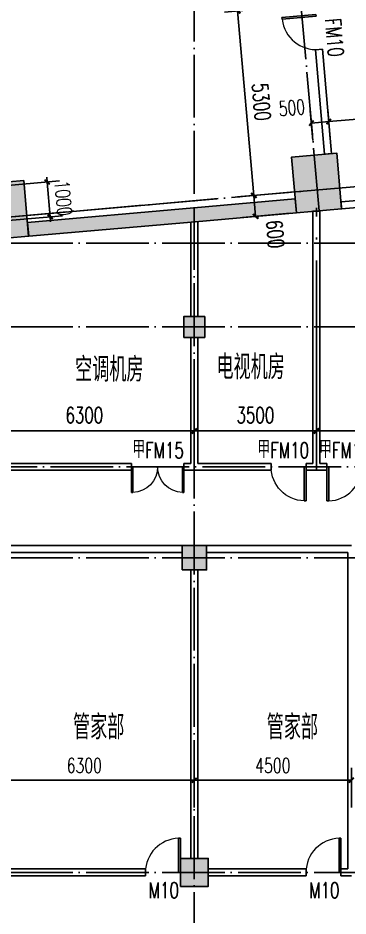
# Model space of a CAD drawing. Extents: x 246015 to 608740, y -108003 to 88400.
# Drawn here: x 374301 to 383759, y -3711 to 21979 of the extents above; entities that cross this region are included whole.
import ezdxf

# ---------------------------------------------------------------- set-up
doc = ezdxf.new("R2010")
doc.units = 0
doc.header["$LTSCALE"] = 3000
doc.header["$MEASUREMENT"] = 0
doc.header["$PDMODE"] = 1
doc.linetypes.add('DOTE', pattern=[2.42, 2, -0.2, 0.02, -0.2])
doc.layers.get('0').update_dxf_attribs({"linetype": 'CONTINUOUS'})
doc.layers.get('DEFPOINTS').update_dxf_attribs({"linetype": 'CONTINUOUS'})
for name, color, linetype in [('column', 9, 'CONTINUOUS'), ('dote', 1, 'DOTE'), ('PUB_DIM', 3, 'CONTINUOUS'), ('PUB_HATCH', 8, 'CONTINUOUS'), ('PUB_TEXT', 7, 'CONTINUOUS'), ('WALL', 9, 'CONTINUOUS'), ('WINDOW', 4, 'CONTINUOUS'), ('WINDOW_TEXT', 7, 'CONTINUOUS')]:
    doc.layers.add(name, color=color, linetype=linetype)
doc.styles.add('_TCH_WINDOW', font='SIMPLEX', dxfattribs={"bigfont": 'GBCBIG'})
doc.styles.add('DIM_FONT', font='simplex.shx', dxfattribs={"width": 0.7, "bigfont": 'hztxt.shx'})
doc.dimstyles.new('DIMN140', dxfattribs={"dimscale": 1.4, "dimtxt": 300, "dimasz": 100, "dimexe": 250, "dimexo": 300, "dimgap": 150, "dimtad": 1, "dimdec": 0, "dimzin": 0, "dimdsep": 46, "dimtxsty": 'DIM_FONT', "dimblk": 'ARCHTICK', "dimcen": 0.09, "dimclrt": 7, "dimazin": 2, "dimtfac": 1, "dimtdec": 0, "dimtix": 1, "dimtmove": 2, "dimatfit": 3, "dimfxl": 0, "dimtolj": 1, "dimtzin": 0, "dimarcsym": 0})
doc.dimstyles.new('DIMN150', dxfattribs={"dimscale": 1.5, "dimtxt": 300, "dimasz": 100, "dimexe": 250, "dimexo": 300, "dimgap": 150, "dimtad": 1, "dimdec": 0, "dimzin": 0, "dimdsep": 46, "dimtxsty": 'DIM_FONT', "dimblk": 'ARCHTICK', "dimcen": 0.09, "dimclrt": 7, "dimazin": 2, "dimtfac": 1, "dimtdec": 0, "dimtix": 1, "dimtmove": 2, "dimatfit": 3, "dimfxl": 0, "dimtolj": 1, "dimtzin": 0, "dimarcsym": 0})

# ---------------------------------------------------------------- blocks, each defined once
blk = doc.blocks.new('_FZH')
blk.add_lwpolyline([(-0.5, -0.5), (0.5, -0.5), (0.5, 0.5), (-0.5, 0.5)], close=True)
at = {"layer": 'PUB_HATCH'}
blk.add_solid([(-0.5, -0.5), (0.5, -0.5), (-0.5, 0.5), (0.5, 0.5)], dxfattribs=at)
blk = doc.blocks.new('1-1')
at = {"layer": 'dote', "ltscale": 0.3}
for p, q in [((59500, -600), (59500, 10850, 0)), ((-1773, 0, 0), (74978.6, 0, 0))]:
    blk.add_line(p, q, dxfattribs=at)
at = {"layer": 'dote', "linetype": 'DOTE'}
blk.add_lwpolyline([(0, 3499.8, 0.0400069), (43350.5, 0), (65050.5, 0)], format="xyb", dxfattribs=at)
at = {"layer": 'column', "xscale": 1300, "yscale": 1600, "zscale": 1600}
for p in [(50500, 200), (59500.1, 200)]:
    blk.add_blockref('_FZH', p, dxfattribs=at)
blk = doc.blocks.new('_ARCHTICK')
at = {"color": 0, "linetype": 'ByBlock', "const_width": 0.4}
blk.add_lwpolyline([(-0.5, -0.5), (0.5, 0.5)], dxfattribs=at)
blk = doc.blocks.new('*D87')
at = {"layer": 'DEFPOINTS', "color": 0}
for p in [(373183, 17115), (375226, 16290), (373270, 16119)]:
    blk.add_point(p, dxfattribs=at)
at = {"layer": 'PUB_DIM', "color": 0, "lineweight": -2}
for p, q in [((373601, 17151), (375488, 17316)), ((375139, 17286), (375127, 17425)), ((375139, 17286), (375226, 16290)), ((373689, 16155), (375575, 16320)), ((375226, 16290), (375238, 16150))]:
    blk.add_line(p, q, dxfattribs=at)
at = {"layer": 'PUB_DIM', "color": 0, "lineweight": -2, "xscale": 140, "yscale": 140, "zscale": 140}
for p, rotation in [((375139, 17286), 275.0000000015445), ((375226, 16290), 95.00000000154462)]:
    blk.add_blockref('_ARCHTICK', p, dxfattribs=dict(at, rotation=rotation))
at = {"layer": 'PUB_DIM', "color": 7, "insert": (375601, 16824), "char_height": 420, "attachment_point": 5, "rotation": 275, "style": 'DIM_FONT'}
blk.add_mtext('\\A1;1000', dxfattribs=at)
blk = doc.blocks.new('*D547')
at = {"layer": 'DEFPOINTS', "color": 0}
for p in [(383206, 19015), (382788, 18055), (383286, 18099)]:
    blk.add_point(p, dxfattribs=at)
at = {"layer": 'PUB_DIM', "color": 0, "lineweight": -2}
for p, q in [((382751, 18474), (382677, 19320)), ((383249, 18517), (383175, 19364)), ((382708, 18972), (383206, 19015))]:
    blk.add_line(p, q, dxfattribs=at)
at = {"layer": 'PUB_DIM', "color": 0, "lineweight": -2, "xscale": 140, "yscale": 140, "zscale": 140}
for p, rotation in [((382708, 18972), 185.0000000017513), ((383206, 19015), 5.000000001751309)]:
    blk.add_blockref('_ARCHTICK', p, dxfattribs=dict(at, rotation=rotation))
at = {"layer": 'PUB_DIM', "color": 7, "insert": (382149, 19408), "char_height": 420, "attachment_point": 5, "rotation": 5, "style": 'DIM_FONT'}
blk.add_mtext('\\A1;500', dxfattribs=at)
blk = doc.blocks.new('*D548')
at = {"layer": 'DEFPOINTS', "color": 0}
for p in [(387813, 19418), (387893, 18502), (383286, 18099)]:
    blk.add_point(p, dxfattribs=at)
at = {"layer": 'PUB_DIM', "color": 0, "lineweight": -2}
for p, q in [((387857, 18921), (387783, 19767)), ((383249, 18517), (383175, 19364)), ((383206, 19015), (387813, 19418))]:
    blk.add_line(p, q, dxfattribs=at)
at = {"layer": 'PUB_DIM', "color": 0, "lineweight": -2, "xscale": 140, "yscale": 140, "zscale": 140}
for p, rotation in [((387813, 19418), 5.000000001751513), ((383206, 19015), 185.0000000017515)]:
    blk.add_blockref('_ARCHTICK', p, dxfattribs=dict(at, rotation=rotation))
at = {"layer": 'PUB_DIM', "color": 7, "insert": (385473, 19635), "char_height": 420, "attachment_point": 5, "rotation": 5, "style": 'DIM_FONT'}
blk.add_mtext('\\A1;4625', dxfattribs=at)
blk = doc.blocks.new('*D551')
at = {"layer": 'DEFPOINTS', "color": 0}
for p in [(379354, 174), (373054, -1023), (379354, -1023)]:
    blk.add_point(p, dxfattribs=at)
at = {"layer": 'PUB_DIM', "color": 0, "lineweight": -2}
for p, q in [((373054, -603), (373054, 524)), ((379354, -603), (379354, 524)), ((373054, 174), (379354, 174))]:
    blk.add_line(p, q, dxfattribs=at)
at = {"layer": 'PUB_DIM', "color": 0, "lineweight": -2, "xscale": 140, "yscale": 140, "zscale": 140, "rotation": 180}
blk.add_blockref('_ARCHTICK', (373054, 174), dxfattribs=at)
at = {"layer": 'PUB_DIM', "color": 0, "lineweight": -2, "xscale": 140, "yscale": 140, "zscale": 140}
blk.add_blockref('_ARCHTICK', (379354, 174), dxfattribs=at)
at = {"layer": 'PUB_DIM', "color": 7, "insert": (376204, 594), "char_height": 420, "attachment_point": 5, "style": 'DIM_FONT'}
blk.add_mtext('\\A1;6300', dxfattribs=at)
blk = doc.blocks.new('*D552')
at = {"layer": 'DEFPOINTS', "color": 0}
for p in [(383854, 174), (379354, -1023), (383854, -1023)]:
    blk.add_point(p, dxfattribs=at)
at = {"layer": 'PUB_DIM', "color": 0, "lineweight": -2}
for p, q in [((379354, -603), (379354, 524)), ((383854, -603), (383854, 524)), ((379354, 174), (383854, 174))]:
    blk.add_line(p, q, dxfattribs=at)
at = {"layer": 'PUB_DIM', "color": 0, "lineweight": -2, "xscale": 140, "yscale": 140, "zscale": 140, "rotation": 180}
blk.add_blockref('_ARCHTICK', (379354, 174), dxfattribs=at)
at = {"layer": 'PUB_DIM', "color": 0, "lineweight": -2, "xscale": 140, "yscale": 140, "zscale": 140}
blk.add_blockref('_ARCHTICK', (383854, 174), dxfattribs=at)
at = {"layer": 'PUB_DIM', "color": 7, "insert": (381604, 594), "char_height": 420, "attachment_point": 5, "style": 'DIM_FONT'}
blk.add_mtext('\\A1;4500', dxfattribs=at)
blk = doc.blocks.new('*D894')
at = {"layer": 'DEFPOINTS', "color": 0}
for p in [(379354, 10166), (373054, 9139), (379354, 9139)]:
    blk.add_point(p, dxfattribs=at)
at = {"layer": 'PUB_DIM', "color": 0, "lineweight": -2}
for p, q in [((373054, 9589), (373054, 10541)), ((379354, 9589), (379354, 10541)), ((373054, 10166), (379354, 10166))]:
    blk.add_line(p, q, dxfattribs=at)
at = {"layer": 'PUB_DIM', "color": 0, "lineweight": -2, "xscale": 150, "yscale": 150, "zscale": 150, "rotation": 180}
blk.add_blockref('_ARCHTICK', (373054, 10166), dxfattribs=at)
at = {"layer": 'PUB_DIM', "color": 0, "lineweight": -2, "xscale": 150, "yscale": 150, "zscale": 150}
blk.add_blockref('_ARCHTICK', (379354, 10166), dxfattribs=at)
at = {"layer": 'PUB_DIM', "color": 7, "insert": (376204, 10616), "char_height": 450, "attachment_point": 5, "style": 'DIM_FONT'}
blk.add_mtext('\\A1;6300', dxfattribs=at)
blk = doc.blocks.new('*D895')
at = {"layer": 'DEFPOINTS', "color": 0}
for p in [(382854, 10166), (379354, 9139), (382854, 9139)]:
    blk.add_point(p, dxfattribs=at)
at = {"layer": 'PUB_DIM', "color": 0, "lineweight": -2}
for p, q in [((379354, 9589), (379354, 10541)), ((382854, 9589), (382854, 10541)), ((379354, 10166), (382854, 10166))]:
    blk.add_line(p, q, dxfattribs=at)
at = {"layer": 'PUB_DIM', "color": 0, "lineweight": -2, "xscale": 150, "yscale": 150, "zscale": 150, "rotation": 180}
blk.add_blockref('_ARCHTICK', (379354, 10166), dxfattribs=at)
at = {"layer": 'PUB_DIM', "color": 0, "lineweight": -2, "xscale": 150, "yscale": 150, "zscale": 150}
blk.add_blockref('_ARCHTICK', (382854, 10166), dxfattribs=at)
at = {"layer": 'PUB_DIM', "color": 7, "insert": (381104, 10616), "char_height": 450, "attachment_point": 5, "style": 'DIM_FONT'}
blk.add_mtext('\\A1;3500', dxfattribs=at)
blk = doc.blocks.new('*D896')
at = {"layer": 'DEFPOINTS', "color": 0}
for p in [(388354, 10166), (382854, 9139), (388354, 9139)]:
    blk.add_point(p, dxfattribs=at)
at = {"layer": 'PUB_DIM', "color": 0, "lineweight": -2}
for p, q in [((382854, 9589), (382854, 10541)), ((388354, 9589), (388354, 10541)), ((382854, 10166), (388354, 10166))]:
    blk.add_line(p, q, dxfattribs=at)
at = {"layer": 'PUB_DIM', "color": 0, "lineweight": -2, "xscale": 150, "yscale": 150, "zscale": 150, "rotation": 180}
blk.add_blockref('_ARCHTICK', (382854, 10166), dxfattribs=at)
at = {"layer": 'PUB_DIM', "color": 0, "lineweight": -2, "xscale": 150, "yscale": 150, "zscale": 150}
blk.add_blockref('_ARCHTICK', (388354, 10166), dxfattribs=at)
at = {"layer": 'PUB_DIM', "color": 7, "insert": (385604, 10616), "char_height": 450, "attachment_point": 5, "style": 'DIM_FONT'}
blk.add_mtext('\\A1;5500', dxfattribs=at)
blk = doc.blocks.new('*D945')
at = {"layer": 'DEFPOINTS', "color": 0}
for p in [(382501, 17027), (381110, 16303), (382554, 16429)]:
    blk.add_point(p, dxfattribs=at)
at = {"layer": 'PUB_DIM', "color": 0, "lineweight": -2}
for p, q in [((382053, 16987), (380684, 16868)), ((381058, 16900), (381110, 16303)), ((382105, 16390), (380736, 16270))]:
    blk.add_line(p, q, dxfattribs=at)
at = {"layer": 'PUB_DIM', "color": 0, "lineweight": -2, "xscale": 150, "yscale": 150, "zscale": 150}
for p, rotation in [((381058, 16900), 95.000000001754), ((381110, 16303), 275.000000001754)]:
    blk.add_blockref('_ARCHTICK', p, dxfattribs=dict(at, rotation=rotation))
at = {"layer": 'PUB_DIM', "color": 7, "insert": (381674, 15795), "char_height": 450, "attachment_point": 5, "rotation": 275, "style": 'DIM_FONT'}
blk.add_mtext('\\A1;600', dxfattribs=at)
blk = doc.blocks.new('*D946')
at = {"layer": 'DEFPOINTS', "color": 0}
for p in [(382039, 22306), (382501, 17027), (381058, 16900)]:
    blk.add_point(p, dxfattribs=at)
at = {"layer": 'PUB_DIM', "color": 0, "lineweight": -2}
for p, q in [((381591, 22267), (380222, 22147)), ((380596, 22180), (381058, 16900)), ((382053, 16987), (380684, 16868))]:
    blk.add_line(p, q, dxfattribs=at)
at = {"layer": 'PUB_DIM', "color": 0, "lineweight": -2, "xscale": 150, "yscale": 150, "zscale": 150}
for p, rotation in [((380596, 22180), 95.00000000175152), ((381058, 16900), 275.0000000017515)]:
    blk.add_blockref('_ARCHTICK', p, dxfattribs=dict(at, rotation=rotation))
at = {"layer": 'PUB_DIM', "color": 7, "insert": (381275, 19579), "char_height": 450, "attachment_point": 5, "rotation": 275, "style": 'DIM_FONT'}
blk.add_mtext('\\A1;5300', dxfattribs=at)
blk = doc.blocks.new('$DorLib2D$00000001')
for p, q in [((0.45, 0.975), (0.5, 0.975)), ((0.45, 0), (0.45, 0.975)), ((0.5, 0), (0.5, 0.975)), ((0.5, 0), (0.45, 0))]:
    blk.add_line(p, q)
at = {"lineweight": 13}
blk.add_arc((0.475, 0), 0.975, 91.4693, 180, dxfattribs=at)
blk = doc.blocks.new('$DorLib2D$00000002')
for p, q in [((-0.5, 0), (-0.5, 0.4875)), ((-0.475, 0.4875), (-0.5, 0.4875)), ((-0.475, 0), (-0.475, 0.4875)), ((0.475, 0), (0.475, 0.4875)), ((0.475, 0.4875), (0.5, 0.4875)), ((0.5, 0), (0.5, 0.4875)), ((-0.5, 0), (-0.475, 0)), ((0.5, 0), (0.475, 0))]:
    blk.add_line(p, q)
at = {"lineweight": 13}
for centre, start, end in [((-0.4875, 0), 0, 88.53072), ((0.4875, 0), 91.46928, 180)]:
    blk.add_arc(centre, 0.4875, start, end, dxfattribs=at)

msp = doc.modelspace()

# ---------------------------------------------------------------- hatches: boundary and pattern name
at = {"layer": 'PUB_HATCH'}
for points in [[(379340.8, 16549.3), (379375.7, 16150.8), (382279.7, 16404.9), (382244.8, 16803.4)], [(374608.9, 15733.8), (379375.7, 16150.8), (379340.8, 16549.3), (374574, 16132.3)]]:
    msp.add_hatch(color=256, dxfattribs=at).paths.add_polyline_path(points)

# ---------------------------------------------------------------- linework, layer by layer
at = {"layer": 'dote', "ltscale": 0.3}
for p, q in [((379353.9, -81061.4), (379353.9, 53538.6)), ((295667.9, 15538.6), (554353.9, 15538.6)), ((295667.9, 13138.6), (554353.9, 13138.6)), ((373053.9, 9138.6), (397353.9, 9138.6)), ((295667.9, 6538.6), (554353.9, 6538.6)), ((295667.9, -2461.4), (554353.9, -2461.4))]:
    msp.add_line(p, q, dxfattribs=at)
at = {"layer": 'dote'}
msp.add_line((382853.9, 9038.6), (382853.9, 16542.6), dxfattribs=at)
at = {"layer": 'WALL'}
for p, q in [((383024.4, 21087.6), (382825.1, 21070.2)), ((382825.1, 21070.2), (383086.6, 18081.6)), ((383285.8, 18099.1), (383024.4, 21087.6)), ((383086.6, 18081.6), (383285.8, 18099.1)), ((383557.3, 16717.5), (387791.1, 17087.9)), ((379340.8, 16549.3), (382244.8, 16803.4)), ((382244.8, 16803.4), (382279.7, 16404.9)), ((383557.3, 16717.5), (383574.7, 16518.2)), ((383574.7, 16518.2), (387808.5, 16888.6)), ((374574, 16132.3), (379340.8, 16549.3)), ((382753.9, 9238.6), (382753.9, 16455.1)), ((382753.9, 16455.1), (382953.9, 16455.1)), ((382953.9, 9238.6), (382953.9, 16455.1)), ((379375.7, 16150.8), (382279.7, 16404.9)), ((374574, 16132.3), (374608.9, 15733.8)), ((374608.9, 15733.8), (379375.7, 16150.8)), ((379253.9, 13438.6), (379253.9, 16140.2)), ((379453.9, 13438.6), (379453.9, 16157.7)), ((379253.9, 9238.6), (379253.9, 12838.6)), ((379453.9, 9238.6), (379453.9, 12838.6)), ((377553.9, 9238.6), (372953.9, 9238.6)), ((372953.9, 9038.6), (377553.9, 9038.6)), ((377553.9, 9038.6), (377553.9, 9238.6)), ((379253.9, 9238.6), (379053.9, 9238.6)), ((379053.9, 9238.6), (379053.9, 9038.6)), ((379053.9, 9038.6), (379353.9, 9038.6)), ((379353.9, 9038.6), (381553.9, 9038.6)), ((381553.9, 9238.6), (379453.9, 9238.6)), ((381553.9, 9038.6), (381553.9, 9238.6)), ((382753.9, 9238.6), (382553.9, 9238.6)), ((382553.9, 9238.6), (382553.9, 9038.6)), ((382553.9, 9038.6), (382853.9, 9038.6)), ((382853.9, 9038.6), (383153.9, 9038.6)), ((383153.9, 9238.6), (382953.9, 9238.6)), ((383153.9, 9038.6), (383153.9, 9238.6)), ((379003.9, 6888.6), (372953.9, 6888.6)), ((379003.9, 6688.6), (373153.9, 6688.6)), ((383853.9, 6888.6), (379703.9, 6888.6)), ((383753.9, 6688.6), (379703.9, 6688.6)), ((383753.9, -2361.4), (383753.9, 6688.6)), ((379253.9, -2061.4), (379253.9, 6188.6)), ((379453.9, -2061.4), (379453.9, 6188.6)), ((372953.9, -2561.4), (377953.9, -2561.4)), ((377953.9, -2361.4), (373153.9, -2361.4)), ((377953.9, -2561.4), (377953.9, -2361.4)), ((382553.9, -2361.4), (379753.9, -2361.4)), ((379753.9, -2561.4), (382553.9, -2561.4)), ((382553.9, -2561.4), (382553.9, -2361.4)), ((383753.9, -2361.4), (383553.9, -2361.4)), ((383553.9, -2361.4), (383553.9, -2561.4)), ((383553.9, -2561.4), (383853.9, -2561.4))]:
    msp.add_line(p, q, dxfattribs=at)

# ---------------------------------------------------------------- block references
at = {"layer": 'column'}
for p, xscale, yscale, zscale in [((379353.9, 13138.6), 600, 600, 600), ((379353.9, 6538.6), 700, 700, 700), ((379353.9, -2461.4), 800, 800, 800)]:
    msp.add_blockref('_FZH', p, dxfattribs=dict(at, xscale=xscale, yscale=yscale, zscale=zscale))
at = {"layer": 'WALL', "rotation": 5.000000001750998}
msp.add_blockref('1-1', (323601.2, 11873.5), dxfattribs=at)
at = {"layer": 'WINDOW'}
for name, p, xscale, yscale, zscale, rotation in [('$DorLib2D$00000001', (382881.2, 21577), -1000, -1000, -1000, 275.0000000017484), ('$DorLib2D$00000002', (378303.9, 9138.6), 1500, -1500, 1500, 359.9999999987151), ('$DorLib2D$00000001', (382053.9, 9138.6), 1000, -1000, 1000, 359.9999999987018), ('$DorLib2D$00000001', (383653.9, 9138.6), -1000, -1000, -1000, 359.9999999987018)]:
    msp.add_blockref(name, p, dxfattribs=dict(at, xscale=xscale, yscale=yscale, zscale=zscale, rotation=rotation))
ref = msp.add_blockref('$DorLib2D$00000001', (378453.9, -2461.4), dxfattribs=dict(at, xscale=-1000, yscale=-1000, zscale=-1000, rotation=179.9999999986701))
ref.add_attrib('A', 'M10', (378048.9, -3197), dxfattribs={"layer": 'WINDOW_TEXT', "height": 446.25, "rotation": 360, "style": '_TCH_WINDOW', "width": 0.705882})
ref = msp.add_blockref('$DorLib2D$00000001', (383053.9, -2461.4), dxfattribs=dict(at, xscale=-1000, yscale=-1000, zscale=-1000, rotation=179.9999999986701))
ref.add_attrib('A', 'M10', (382648.9, -3197), dxfattribs={"layer": 'WINDOW_TEXT', "height": 446.25, "rotation": 360, "style": '_TCH_WINDOW', "width": 0.705882})

# ---------------------------------------------------------------- texts
at = {"layer": 'PUB_TEXT', "style": 'DIM_FONT', "width": 0.7}
for s, p in [('空调机房', (375938.8, 11573.6)), ('电视机房', (379988.7, 11643.7)), ('管家部', (375879.3, 1342.5)), ('管家部', (381428.5, 1342.5))]:
    msp.add_text(s, height=700, dxfattribs=at).set_placement(p)
at = {"layer": 'WINDOW_TEXT', "style": '_TCH_WINDOW', "width": 0.705882}
msp.add_text('FM10', height=446.25, rotation=275, dxfattribs=at).set_placement((383099.2, 21953.1))
at = {"layer": 'WINDOW_TEXT', "style": '_TCH_WINDOW'}
for p in [(377579.6, 9388.6), (381164.7, 9389.1), (382929.6, 9388.6)]:
    msp.add_text('甲', height=506.4, dxfattribs=at).set_placement(p)
at = {"layer": 'WINDOW_TEXT', "style": '_TCH_WINDOW', "width": 0.705882}
for s, p in [('FM15', (377948.2, 9388.6)), ('FM10', (381533.3, 9389.1)), ('FM10', (383298.2, 9388.6))]:
    msp.add_text(s, height=446.25, dxfattribs=at).set_placement(p)

# ---------------------------------------------------------------- dimensions: what is measured, and where the dimension line sits
at = {"layer": 'PUB_DIM'}
for p1, p2, distance, dimstyle, picture, middle in [((382039.3, 22306.4), (382501.2, 17026.6), -1449.1, 'DIMN150', '*D946', (381274.9, 19579.4)), ((383285.8, 18099.1), (387893.2, 18502.1), 919.8, 'DIMN140', '*D548', (385472.8, 19635.3)), ((373183.1, 17114.8), (373270.2, 16118.6), 1963.5, 'DIMN140', '*D87', (375601.1, 16824.4)), ((373053.9, 9138.6), (379353.9, 9138.6), 1027, 'DIMN150', '*D894', (376203.9, 10615.6)), ((379353.9, 9138.6), (382853.9, 9138.6), 1027, 'DIMN150', '*D895', (381103.9, 10615.6)), ((382853.9, 9138.6), (388353.9, 9138.6), 1027, 'DIMN150', '*D896', (385603.9, 10615.6)), ((373053.9, -1023.1), (379353.9, -1023.1), 1197.4, 'DIMN140', '*D551', (376203.9, 594.3)), ((379353.9, -1023.1), (383853.9, -1023.1), 1197.4, 'DIMN140', '*D552', (381603.9, 594.3))]:
    dim = msp.add_aligned_dim(p1=p1, p2=p2, distance=distance, dimstyle=dimstyle, dxfattribs=at)
    dim.commit()
    dim.dimension.update_dxf_attribs({"geometry": picture, "text_midpoint": middle})
for base, p1, p2, angle, dimstyle, picture, middle in [((383205.7, 19015.4), (382787.7, 18055.5), (383285.8, 18099.1), 5, 'DIMN140', '*D547', (382149.4, 19407.8)), ((381109.9, 16302.6), (382501.2, 17026.6), (382553.5, 16428.9), 275, 'DIMN150', '*D945', (381673.8, 15794.8))]:
    dim = msp.add_linear_dim(base=base, p1=p1, p2=p2, angle=angle, dimstyle=dimstyle, dxfattribs=at)
    dim.commit()
    dim.dimension.update_dxf_attribs({"geometry": picture, "text_midpoint": middle, "dimtype": 129})

doc.saveas('drawing.dxf')
